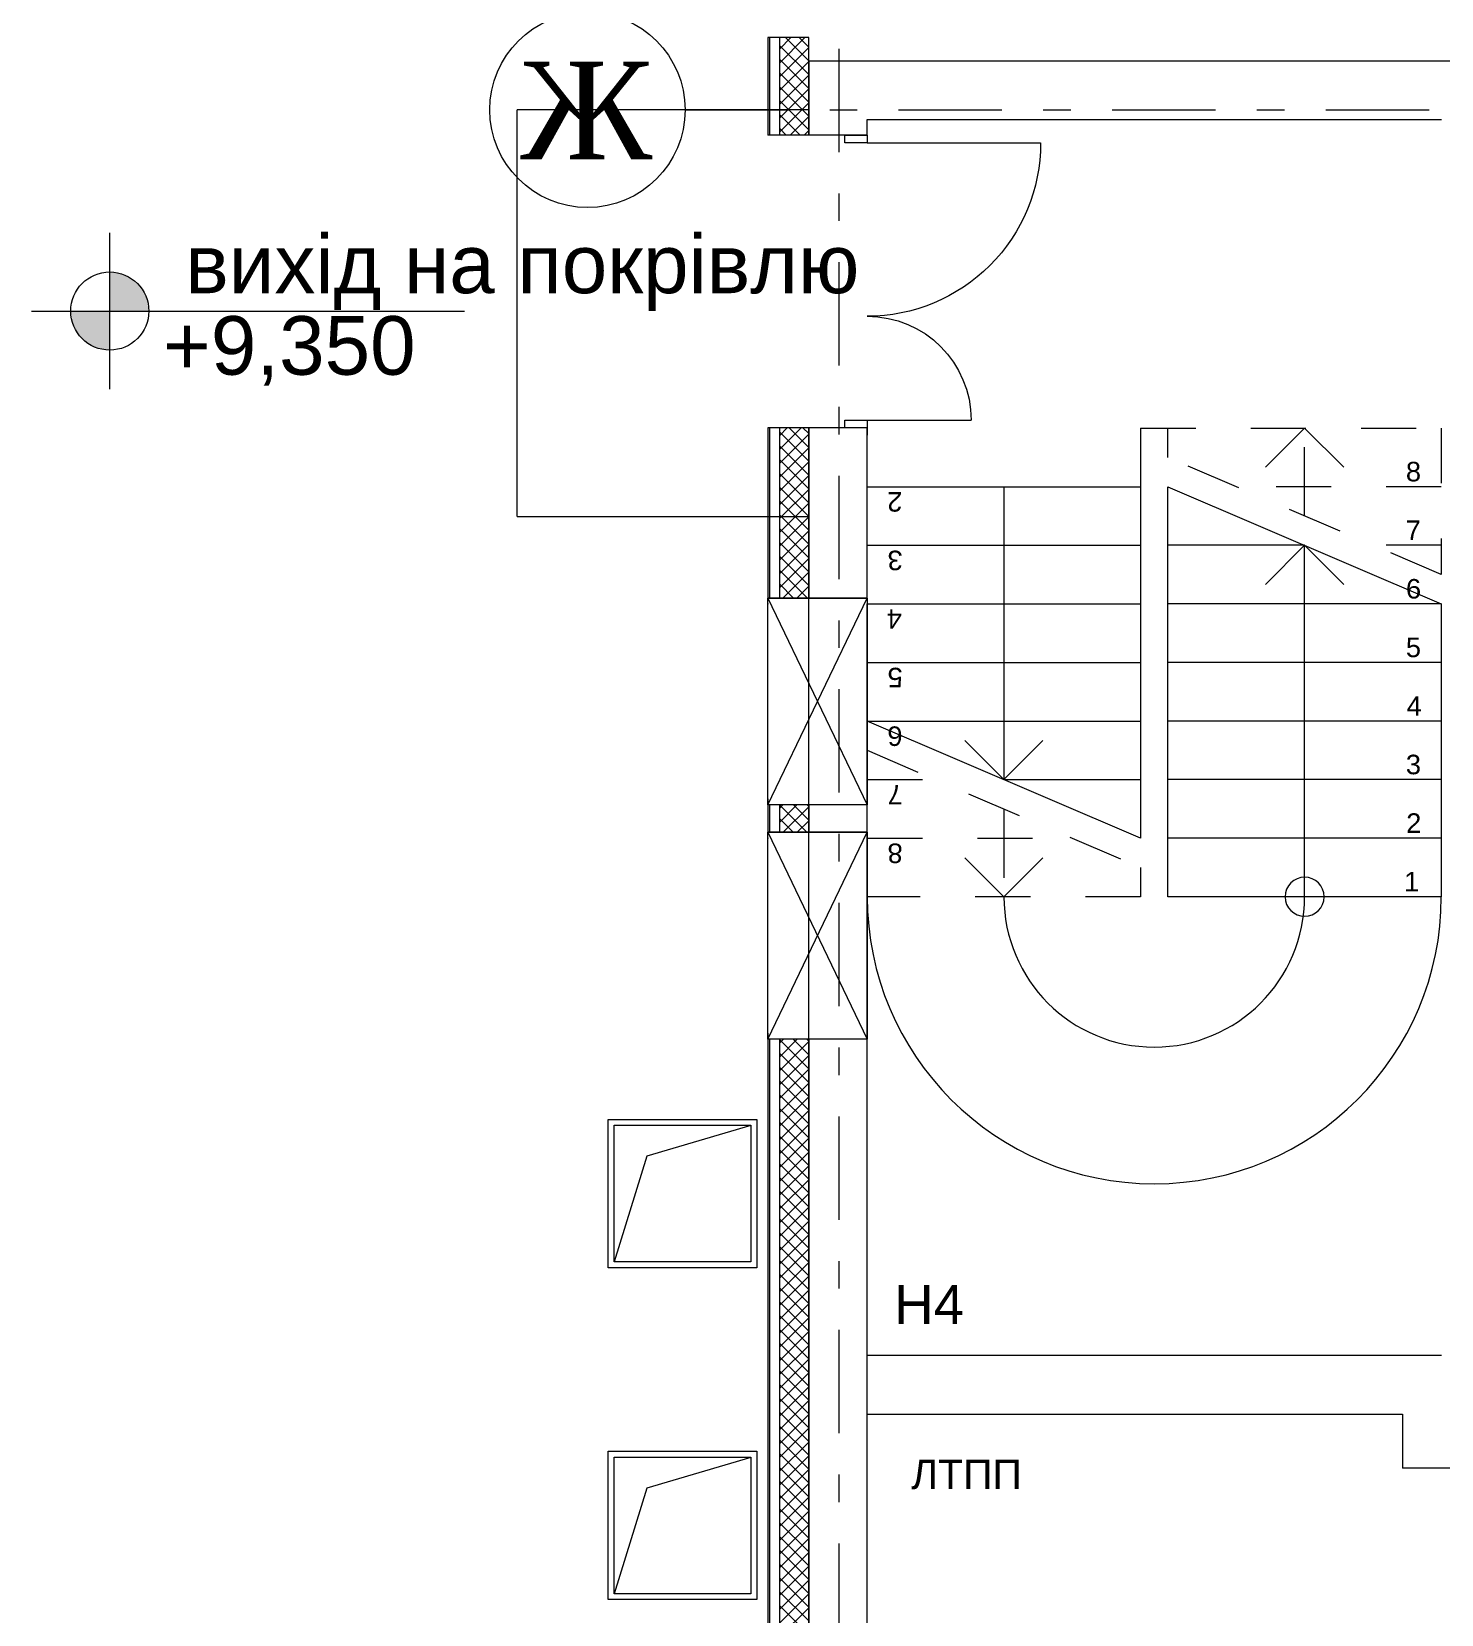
# Model space of a CAD drawing. Header units: millimetres. Extents: x -164867 to 807677, y -316775 to 513985.
# Drawn here: x 515167 to 522387, y 262729 to 270834 of the extents above; entities that cross this region are included whole.
import ezdxf

# ---------------------------------------------------------------- set-up
doc = ezdxf.new("R2010")
doc.units = ezdxf.units.MM
for name, pattern in [('Штриховая', [564.444447, 282.222223, -282.222223]), ('Штрихпунктирная', [670.277762, 352.777767, -176.388884, 0, -141.111112]), ('Штрихштриховая', [1093.611073, 529.166651, -211.666656, 141.111112, -211.666656])]:
    doc.linetypes.add(name, pattern=pattern)
doc.layers.add('!ДВ', color=200, linetype='Continuous', lineweight=30)
doc.layers.add('E_Розп. мережі', color=5, linetype='Continuous', lineweight=30)
for name, color, linetype in [('51312000', 7, 'Continuous'), ('PLAN_0_Asys', 7, 'Continuous'), ('АР- стена наружная', 7, 'Continuous'), ('АР-3д сходи', 7, 'Continuous'), ('АР-Осі', 7, 'Continuous'), ('Экспликация', 7, 'Continuous')]:
    doc.layers.add(name, color=color, linetype=linetype)
doc.styles.add('розмеры', font='times.ttf', dxfattribs={"height": 250})
doc.styles.add('СГЕНЕРИР_СТИЛЬ_1', font='arial.ttf')

# ---------------------------------------------------------------- blocks, each defined once
blk = doc.blocks.new('+9450')
at = {"linetype": 'Continuous', "lineweight": 20}
for points in [[(-3733, 7469.8), (-3533, 7469.8), (-3548.2, 7546.3), (-3591.5, 7611.2), (-3656.4, 7654.6), (-3733, 7669.8)], [(-3733, 7469.8), (-3933, 7469.8), (-3917.7, 7393.2), (-3874.4, 7328.4), (-3809.5, 7285), (-3733, 7269.8)]]:
    blk.add_hatch(color=7, dxfattribs=at).paths.add_polyline_path(points)
at = {"layer": '!ДВ', "color": 7, "linetype": 'Continuous', "lineweight": 18}
for p, q in [((-363.7, 4940.1), (146.3, 6000.1)), ((-363.7, 6000.1), (146.3, 4940.1)), ((-363.7, 6000.1), (146.3, 6000.1)), ((-363.7, 4940.1), (-363.7, 6000.1)), ((146.3, 6000.1), (146.3, 4940.1)), ((146.3, 4940.1), (-363.7, 4940.1)), ((-363.7, 3740.1), (146.3, 4800.1)), ((-363.7, 4800.1), (146.3, 3740.1)), ((-363.7, 4800.1), (146.3, 4800.1)), ((-363.7, 3740.1), (-363.7, 4800.1)), ((146.3, 4800.1), (146.3, 3740.1)), ((146.3, 3740.1), (-363.7, 3740.1)), ((-1180, 3330.1), (-420, 3330.1)), ((-1180, 2570.1), (-1180, 3330.1)), ((-420, 3330.1), (-420, 2570.1)), ((-1150, 3300.1), (-450, 3300.1)), ((-1150, 2600.1), (-1150, 3300.1)), ((-1150, 2600.1), (-1150, 3300.1)), ((-1150, 3300.1), (-450, 3298.5)), ((-450, 3298.5), (-983.1, 3141.7)), ((-450, 3300.1), (-450, 2600.1)), ((-983.1, 3141.7), (-1150, 2600.1)), ((-450, 2600.1), (-1150, 2600.1)), ((-420, 2570.1), (-1180, 2570.1)), ((-1180, 1630.4), (-420, 1630.4)), ((-1180, 870.4), (-1180, 1630.4)), ((-420, 1630.4), (-420, 870.4)), ((-1150, 1600.4), (-450, 1600.4)), ((-1150, 900.4), (-1150, 1600.4)), ((-1150, 900.4), (-1150, 1600.4)), ((-1150, 1600.4), (-450, 1598.8)), ((-450, 1598.8), (-983.1, 1442)), ((-450, 1600.4), (-450, 900.4)), ((-983.1, 1442), (-1150, 900.4)), ((-450, 900.4), (-1150, 900.4)), ((-420, 870.4), (-1180, 870.4))]:
    blk.add_line(p, q, dxfattribs=at)
at = {"color": 7, "linetype": 'Continuous', "lineweight": 20}
for p, q in [((-3733, 7069.8), (-3733, 7869.8)), ((-4133, 7469.8), (-1915.8, 7469.8))]:
    blk.add_line(p, q, dxfattribs=at)
blk.add_circle((-3733, 7469.8), 200, dxfattribs=at)
for radius in [1470, 770]:
    blk.add_arc((1616.2, 4470.1), radius, 180, 0, dxfattribs=at)
at = {"layer": '51312000', "color": 7, "linetype": 'Continuous', "lineweight": 20}
for p, q in [((-153.7, 8750), (-153.7, 8371.1)), ((3386.5, 8750), (-153.7, 8750)), ((146.3, 8371.1), (146.3, 8450)), ((146.3, 8450), (3086.5, 8450)), ((-153.7, 8371.1), (-153.7, 8408.1)), ((-153.7, 8371.1), (-153.7, 8408.1)), ((-153.7, 8371.1), (-153.7, 8408.1)), ((31.3, 8371.1), (-153.7, 8371.1)), ((31.3, 8371.1), (-153.7, 8371.1)), ((31.3, 8371.1), (-153.7, 8371.1)), ((146.3, 8371.1), (31.3, 8371.1)), ((146.3, 8371.1), (31.3, 8371.1)), ((146.3, 8371.1), (31.3, 8371.1)), ((146.3, 8371.1), (146.3, 8408.1)), ((146.3, 8371.1), (146.3, 8408.1)), ((146.3, 8371.1), (146.3, 8408.1)), ((146.3, 8331.1), (1034.3, 8331.1)), ((146.3, 6911.1), (678.3, 6911.1)), ((-153.7, 6871.1), (-153.7, 6834.1)), ((31.3, 6871.1), (-153.7, 6871.1)), ((-153.7, 6871.1), (-153.7, 6000.1)), ((31.3, 6871.1), (-153.7, 6871.1)), ((31.3, 6871.1), (-153.7, 6871.1)), ((-153.7, 6871.1), (-153.7, 6834.1)), ((-153.7, 6871.1), (-153.7, 6834.1)), ((146.3, 6871.1), (31.3, 6871.1)), ((146.3, 6871.1), (31.3, 6871.1)), ((146.3, 6871.1), (31.3, 6871.1)), ((146.3, 6871.1), (146.3, 6834.1)), ((146.3, 6000.1), (146.3, 6871.1)), ((146.3, 6871.1), (146.3, 6834.1)), ((146.3, 6871.1), (146.3, 6834.1)), ((146.3, 6000.1), (-153.7, 6000.1)), ((146.3, 6000.1), (146.3, 5970.1)), ((146.3, 4940.1), (146.3, 4970.1)), ((146.3, 4940.1), (-153.7, 4940.1)), ((-153.7, 4940.1), (-153.7, 4800.1)), ((146.3, 4800.1), (146.3, 4940.1)), ((146.3, 4800.1), (-153.7, 4800.1)), ((146.3, 3740.1), (-153.7, 3740.1)), ((-153.7, 3740.1), (-153.7, 2120)), ((146.3, 2120.1), (146.3, 3740.1)), ((-153.7, 2120), (-153.7, -149.9)), ((3086.5, 2120.1), (146.3, 2120.1)), ((146.3, 150.1), (146.3, 2120)), ((146.3, 1820.1), (2886.5, 1820.1)), ((2886.5, 1820.1), (2886.5, 1542.9)), ((3186.5, 1542.9), (2886.5, 1542.9)), ((3186.5, 1542.9), (2886.5, 1542.9))]:
    blk.add_line(p, q, dxfattribs=at)
at = {"layer": '51312000', "color": 7, "linetype": 'Continuous', "lineweight": 18}
for p, q in [((31.3, 8331.1), (31.3, 8371.1)), ((31.3, 8371.1), (146.3, 8371.1)), ((146.3, 8371.1), (146.3, 8331.1)), ((146.3, 8331.1), (31.3, 8331.1)), ((31.3, 6871.1), (31.3, 6911.1)), ((31.3, 6911.1), (146.3, 6911.1)), ((146.3, 6911.1), (146.3, 6871.1)), ((146.3, 6871.1), (31.3, 6871.1)), ((-153.7, 4940.1), (-153.7, 6000.1)), ((146.3, 4970.1), (146.3, 5970.1)), ((-153.7, 3740.1), (-153.7, 4800.1)), ((146.3, 3740.1), (146.3, 4800.1))]:
    blk.add_line(p, q, dxfattribs=at)
at = {"layer": '51312000', "color": 7, "linetype": 'Continuous', "lineweight": 20, "extrusion": (0, 0, -1)}
for centre, major_axis, start_param, end_param in [((146.3, 8331.1), (-627.9, 627.9), 2.356194, 3.926991), ((146.3, 6911.1), (-376.2, 376.2), 0.785398, 2.356194)]:
    blk.add_ellipse(centre, major_axis=major_axis, ratio=1, start_param=start_param, end_param=end_param, dxfattribs=at)
at = {"layer": 'PLAN_0_Asys', "color": 7, "linetype": 'Штрихштриховая', "lineweight": 18}
blk.add_line((0, 9906.9), (0, -2146.6), dxfattribs=at)
at = {"layer": 'АР- стена наружная', "color": 7, "linetype": 'Continuous', "lineweight": 20}
for p, q in [((-363.7, 8870), (-363.7, 8371.1)), ((-153.7, 8870), (-363.7, 8870)), ((-153.7, 8371.1), (-153.7, 8870)), ((-353.7, 8371.1), (-363.7, 8371.1)), ((-303.7, 8371.1), (-353.7, 8371.1)), ((-153.7, 8371.1), (-303.7, 8371.1)), ((-353.7, 6871.1), (-363.7, 6871.1)), ((-363.7, 6871.1), (-363.7, 6000.1)), ((-303.7, 6871.1), (-353.7, 6871.1)), ((-153.7, 6871.1), (-303.7, 6871.1)), ((-153.7, 6000.1), (-153.7, 6871.1)), ((-353.7, 6000.1), (-363.7, 6000.1)), ((-363.7, 5970.1), (-363.7, 6000.1)), ((-303.7, 6000.1), (-353.7, 6000.1)), ((-153.7, 6000.1), (-303.7, 6000.1)), ((-363.7, 4970.1), (-363.7, 4940.1)), ((-353.7, 4940.1), (-363.7, 4940.1)), ((-363.7, 4940.1), (-363.7, 4800.1)), ((-303.7, 4940.1), (-353.7, 4940.1)), ((-153.7, 4940.1), (-303.7, 4940.1)), ((-153.7, 4800.1), (-153.7, 4940.1)), ((-353.7, 4800.1), (-363.7, 4800.1)), ((-363.7, 4770.1), (-363.7, 4800.1)), ((-303.7, 4800.1), (-353.7, 4800.1)), ((-153.7, 4800.1), (-303.7, 4800.1)), ((-363.7, 3770.1), (-363.7, 3740.1)), ((-353.7, 3740.1), (-363.7, 3740.1)), ((-363.7, 3740.1), (-363.7, -149.9)), ((-303.7, 3740.1), (-353.7, 3740.1)), ((-153.7, 3740.1), (-303.7, 3740.1)), ((-153.7, -149.9), (-153.7, 3740.1))]:
    blk.add_line(p, q, dxfattribs=at)
at = {"layer": 'АР- стена наружная', "color": 7, "linetype": 'Continuous', "lineweight": 18}
for p, q in [((-353.7, 8870), (-353.7, 8371.1)), ((-303.7, 8810.8), (-244.4, 8870)), ((-303.7, 8740), (-173.7, 8870)), ((-303.7, 8870), (-303.7, 8371.1)), ((-153.7, 8751.2), (-272.5, 8870)), ((-153.7, 8821.9), (-201.8, 8870)), ((-153.7, 8680.5), (-303.7, 8830.5)), ((-303.7, 8669.3), (-153.7, 8819.3)), ((-153.7, 8609.8), (-303.7, 8759.8)), ((-303.7, 8598.6), (-153.7, 8748.6)), ((-153.7, 8539.1), (-303.7, 8689.1)), ((-303.7, 8527.9), (-153.7, 8677.9)), ((-153.7, 8468.3), (-303.7, 8618.3)), ((-303.7, 8457.2), (-153.7, 8607.2)), ((-153.7, 8397.6), (-303.7, 8547.6)), ((-303.7, 8386.5), (-153.7, 8536.5)), ((-197.9, 8371.1), (-303.7, 8476.9)), ((-248.3, 8371.1), (-153.7, 8465.8)), ((-268.6, 8371.1), (-303.7, 8406.2)), ((-177.6, 8371.1), (-153.7, 8395.1)), ((-353.7, 6871.1), (-353.7, 6000.1)), ((-303.7, 6830.9), (-263.4, 6871.1)), ((-303.7, 6760.1), (-192.7, 6871.1)), ((-303.7, 6871.1), (-303.7, 6000.1)), ((-153.7, 6700.6), (-303.7, 6850.6)), ((-303.7, 6689.4), (-153.7, 6839.4)), ((-153.7, 6771.3), (-253.5, 6871.1)), ((-153.7, 6842), (-182.8, 6871.1)), ((-153.7, 6629.9), (-303.7, 6779.9)), ((-303.7, 6618.7), (-153.7, 6768.7)), ((-153.7, 6559.2), (-303.7, 6709.2)), ((-303.7, 6548), (-153.7, 6698)), ((-153.7, 6488.4), (-303.7, 6638.4)), ((-303.7, 6477.3), (-153.7, 6627.3)), ((-153.7, 6417.7), (-303.7, 6567.7)), ((-303.7, 6406.6), (-153.7, 6556.6)), ((-153.7, 6347), (-303.7, 6497)), ((-303.7, 6335.9), (-153.7, 6485.9)), ((-153.7, 6276.3), (-303.7, 6426.3)), ((-303.7, 6265.2), (-153.7, 6415.2)), ((-153.7, 6205.6), (-303.7, 6355.6)), ((-303.7, 6194.5), (-153.7, 6344.5)), ((-153.7, 6134.9), (-303.7, 6284.9)), ((-303.7, 6123.8), (-153.7, 6273.8)), ((-153.7, 6064.2), (-303.7, 6214.2)), ((-303.7, 6053), (-153.7, 6203)), ((-160.3, 6000.1), (-303.7, 6143.5)), ((-285.9, 6000.1), (-153.7, 6132.3)), ((-231, 6000.1), (-303.7, 6072.8)), ((-301.7, 6000.1), (-303.7, 6002.1)), ((-215.2, 6000.1), (-153.7, 6061.6)), ((-153.7, 4940.1), (-153.7, 6000.1)), ((-363.7, 4970.1), (-363.7, 5970.1)), ((-353.7, 4940.1), (-353.7, 4800.1)), ((-303.7, 4921.7), (-285.3, 4940.1)), ((-303.7, 4851), (-214.6, 4940.1)), ((-303.7, 4940.1), (-303.7, 4800.1)), ((-233.1, 4800.1), (-303.7, 4870.7)), ((-162.4, 4800.1), (-302.4, 4940.1)), ((-283.9, 4800.1), (-153.7, 4930.3)), ((-153.7, 4862.1), (-231.7, 4940.1)), ((-153.7, 4932.8), (-160.9, 4940.1)), ((-213.1, 4800.1), (-153.7, 4859.5)), ((-153.7, 3740.1), (-153.7, 4800.1)), ((-363.7, 3770.1), (-363.7, 4770.1)), ((-353.7, 3740.1), (-353.7, -149.9)), ((-303.7, 3719.6), (-283.2, 3740.1)), ((-303.7, 3648.9), (-212.5, 3740.1)), ((-303.7, 3740.1), (-303.7, -149.9)), ((-153.7, 3589.3), (-303.7, 3739.3)), ((-153.7, 3660), (-233.7, 3740.1)), ((-153.7, 3730.7), (-163, 3740.1)), ((-303.7, 3578.2), (-153.7, 3728.2)), ((-153.7, 3518.6), (-303.7, 3668.6)), ((-303.7, 3507.5), (-153.7, 3657.5)), ((-153.7, 3447.9), (-303.7, 3597.9)), ((-303.7, 3436.7), (-153.7, 3586.7)), ((-153.7, 3377.2), (-303.7, 3527.2)), ((-303.7, 3366), (-153.7, 3516)), ((-153.7, 3306.5), (-303.7, 3456.5)), ((-303.7, 3295.3), (-153.7, 3445.3)), ((-153.7, 3235.8), (-303.7, 3385.8)), ((-303.7, 3224.6), (-153.7, 3374.6)), ((-153.7, 3165), (-303.7, 3315)), ((-303.7, 3153.9), (-153.7, 3303.9)), ((-153.7, 3094.3), (-303.7, 3244.3)), ((-303.7, 3083.2), (-153.7, 3233.2)), ((-153.7, 3023.6), (-303.7, 3173.6)), ((-303.7, 3012.5), (-153.7, 3162.5)), ((-153.7, 2952.9), (-303.7, 3102.9)), ((-303.7, 2941.8), (-153.7, 3091.8)), ((-153.7, 2882.2), (-303.7, 3032.2)), ((-303.7, 2871.1), (-153.7, 3021.1)), ((-153.7, 2811.5), (-303.7, 2961.5)), ((-303.7, 2800.4), (-153.7, 2950.4)), ((-153.7, 2740.8), (-303.7, 2890.8)), ((-303.7, 2729.6), (-153.7, 2879.6)), ((-153.7, 2670.1), (-303.7, 2820.1)), ((-303.7, 2658.9), (-153.7, 2808.9)), ((-153.7, 2599.4), (-303.7, 2749.4)), ((-303.7, 2588.2), (-153.7, 2738.2)), ((-153.7, 2528.7), (-303.7, 2678.7)), ((-303.7, 2517.5), (-153.7, 2667.5)), ((-153.7, 2457.9), (-303.7, 2607.9)), ((-303.7, 2446.8), (-153.7, 2596.8)), ((-153.7, 2387.2), (-303.7, 2537.2)), ((-303.7, 2376.1), (-153.7, 2526.1)), ((-153.7, 2316.5), (-303.7, 2466.5)), ((-303.7, 2305.4), (-153.7, 2455.4)), ((-153.7, 2245.8), (-303.7, 2395.8)), ((-303.7, 2234.7), (-153.7, 2384.7)), ((-153.7, 2175.1), (-303.7, 2325.1)), ((-303.7, 2164), (-153.7, 2314)), ((-153.7, 2104.4), (-303.7, 2254.4)), ((-303.7, 2093.2), (-153.7, 2243.2)), ((-153.7, 2033.7), (-303.7, 2183.7)), ((-303.7, 2022.5), (-153.7, 2172.5)), ((-153.7, 1963), (-303.7, 2113)), ((-303.7, 1951.8), (-153.7, 2101.8)), ((-153.7, 1892.3), (-303.7, 2042.3)), ((-303.7, 1881.1), (-153.7, 2031.1)), ((-153.7, 1821.5), (-303.7, 1971.5)), ((-303.7, 1810.4), (-153.7, 1960.4)), ((-153.7, 1750.8), (-303.7, 1900.8)), ((-303.7, 1739.7), (-153.7, 1889.7)), ((-153.7, 1680.1), (-303.7, 1830.1)), ((-303.7, 1669), (-153.7, 1819)), ((-153.7, 1609.4), (-303.7, 1759.4)), ((-303.7, 1598.3), (-153.7, 1748.3)), ((-153.7, 1538.7), (-303.7, 1688.7)), ((-303.7, 1527.6), (-153.7, 1677.6)), ((-153.7, 1468), (-303.7, 1618)), ((-303.7, 1456.8), (-153.7, 1606.8)), ((-153.7, 1397.3), (-303.7, 1547.3)), ((-303.7, 1386.1), (-153.7, 1536.1)), ((-153.7, 1326.6), (-303.7, 1476.6)), ((-303.7, 1315.4), (-153.7, 1465.4)), ((-153.7, 1255.9), (-303.7, 1405.9)), ((-303.7, 1244.7), (-153.7, 1394.7)), ((-153.7, 1185.1), (-303.7, 1335.1)), ((-303.7, 1174), (-153.7, 1324)), ((-153.7, 1114.4), (-303.7, 1264.4)), ((-303.7, 1103.3), (-153.7, 1253.3)), ((-153.7, 1043.7), (-303.7, 1193.7)), ((-303.7, 1032.6), (-153.7, 1182.6)), ((-153.7, 973), (-303.7, 1123)), ((-303.7, 961.9), (-153.7, 1111.9)), ((-153.7, 902.3), (-303.7, 1052.3)), ((-303.7, 891.2), (-153.7, 1041.2)), ((-153.7, 831.6), (-303.7, 981.6)), ((-303.7, 820.5), (-153.7, 970.5)), ((-153.7, 760.9), (-303.7, 910.9)), ((-303.7, 749.7), (-153.7, 899.7)), ((-153.7, 690.2), (-303.7, 840.2)), ((-303.7, 679), (-153.7, 829))]:
    blk.add_line(p, q, dxfattribs=at)
at = {"layer": 'АР- стена наружная', "color": 7, "linetype": 'Continuous', "lineweight": 20}
for p in [(-363.7, 5970.1), (-363.7, 4970.1), (-363.7, 4770.1), (-363.7, 3770.1)]:
    blk.add_point(p, dxfattribs=at)
at = {"layer": 'АР-3д сходи', "color": 7, "linetype": 'Штриховая', "lineweight": 20}
for p, q in [((1546.2, 6870.1), (3086.2, 6870.1)), ((1686.2, 6720.1), (1686.2, 6870.1)), ((3086.2, 6870.1), (3086.2, 6120.1)), ((3086.2, 6120.1), (1686.2, 6720.1)), ((3086.2, 6570.1), (2036.2, 6570.1)), ((3086.2, 6270.1), (2736.2, 6270.1)), ((146.2, 5220.1), (1546.2, 4620.1)), ((146.2, 4470.1), (146.2, 5220.1)), ((146.2, 5070.1), (496.2, 5070.1)), ((146.2, 4770.1), (1196.2, 4770.1)), ((1546.2, 4620.1), (1546.2, 4470.1)), ((1546.2, 4470.1), (146.2, 4470.1))]:
    blk.add_line(p, q, dxfattribs=at)
at = {"layer": 'АР-3д сходи', "color": 7, "linetype": 'Continuous', "lineweight": 20}
for p, q in [((1546.2, 6870.1), (1546.2, 4770.1)), ((146.2, 6570.1), (1546.2, 6570.1)), ((846.2, 6570.1), (846.2, 5070.1)), ((1686.2, 6570.1), (3086.2, 5970.1)), ((1686.2, 4470.1), (1686.2, 6570.1)), ((146.2, 6270.1), (1546.2, 6270.1)), ((2386.2, 6270.1), (1686.2, 6270.1)), ((2186.2, 6070.1), (2386.2, 6270.1)), ((2386.2, 6270.1), (2586.2, 6070.1)), ((2386.2, 4470.1), (2386.2, 6270.1)), ((146.2, 5970.1), (1546.2, 5970.1)), ((3086.2, 5970.1), (1686.2, 5970.1)), ((3086.2, 5970.1), (3086.2, 4470.1)), ((146.2, 5670.1), (1546.2, 5670.1)), ((3086.2, 5670.1), (1686.2, 5670.1)), ((1546.2, 4770.1), (146.2, 5370.1)), ((146.2, 5370.1), (1546.2, 5370.1)), ((3086.2, 5370.1), (1686.2, 5370.1)), ((846.2, 5070.1), (646.2, 5270.1)), ((1046.2, 5270.1), (846.2, 5070.1)), ((846.2, 5070.1), (1546.2, 5070.1)), ((3086.2, 5070.1), (1686.2, 5070.1)), ((3086.2, 4770.1), (1686.2, 4770.1)), ((3086.2, 4470.1), (1686.2, 4470.1)), ((3086.2, 4470.1), (1686.2, 4470.1))]:
    blk.add_line(p, q, dxfattribs=at)
at = {"layer": 'АР-3д сходи', "color": 7, "linetype": 'Штрихпунктирная', "lineweight": 20}
for p, q in [((2186.2, 6670.1), (2386.2, 6870.1)), ((2386.2, 6870.1), (2586.2, 6670.1)), ((2386.2, 6420.1), (2386.2, 6870.1)), ((846.2, 4920.1), (846.2, 4470.1)), ((846.2, 4470.1), (646.2, 4670.1)), ((1046.2, 4670.1), (846.2, 4470.1))]:
    blk.add_line(p, q, dxfattribs=at)
at = {"layer": 'АР-3д сходи', "color": 7, "linetype": 'Continuous', "lineweight": 20}
for start, end in [(0, 180), (180, 0)]:
    blk.add_arc((2386.2, 4470.1), 100, start, end, dxfattribs=at)
at = {"layer": 'АР-Осі', "color": 7, "linetype": 'Штрихштриховая', "lineweight": 18}
blk.add_line((-786.6, 8500), (7293.7, 8500), dxfattribs=at)
at = {"layer": 'АР-Осі', "color": 7, "linetype": 'Continuous', "lineweight": 18}
blk.add_circle((-1286.6, 8500), 500, dxfattribs=at)
at = {"layer": 'Экспликация', "color": 7, "linetype": 'Continuous', "lineweight": 20}
for p, q in [((-153.7, 8500), (-1647.3, 8500)), ((-1647.3, 6417.2), (-1647.3, 8500)), ((-1647.3, 6417.2), (-153.7, 6417.2))]:
    blk.add_line(p, q, dxfattribs=at)
at = {"color": 7, "style": 'СГЕНЕРИР_СТИЛЬ_1'}
for s, height, p in [('вихід на покрівлю', 300, (-3346.2, 7561.2)), ('+9,350', 300, (-3460, 7143.6)), ('Н4', 200, (284.6, 2282.3)), ('ЛТПП', 150, (371.3, 1436.4))]:
    blk.add_text(s, height=height, dxfattribs=at).set_placement(p)
at = {"layer": 'АР-3д сходи', "color": 7, "style": 'СГЕНЕРИР_СТИЛЬ_1'}
for s, p in [('8', (2904.7, 6597.5)), ('7', (2903.7, 6297.2)), ('6', (2905.1, 5997.5)), ('5', (2904.5, 5697.3)), ('4', (2908.5, 5397.2)), ('3', (2904.4, 5097.5)), ('2', (2906.2, 4797.4)), ('1', (2895.1, 4497.4))]:
    blk.add_text(s, height=100, dxfattribs=at).set_placement(p)
for s, p in [('2', (326.2, 6542.7)), ('3', (327.9, 6242.6)), ('4', (323.9, 5942.9)), ('5', (327.9, 5642.9)), ('6', (327.3, 5342.6)), ('7', (328.7, 5042.9)), ('8', (327.7, 4742.6))]:
    blk.add_text(s, height=100, rotation=180, dxfattribs=at).set_placement(p)
at = {"layer": 'АР-Осі', "color": 7, "style": 'розмеры'}
blk.add_text('Ж', height=500, dxfattribs=at).set_placement((-1630.2, 8247.1))

msp = doc.modelspace()

# ---------------------------------------------------------------- block references
at = {"layer": 'E_Розп. мережі'}
msp.add_blockref('+9450', (519300.41, 261933.54), dxfattribs=at)

doc.saveas('drawing.dxf')
